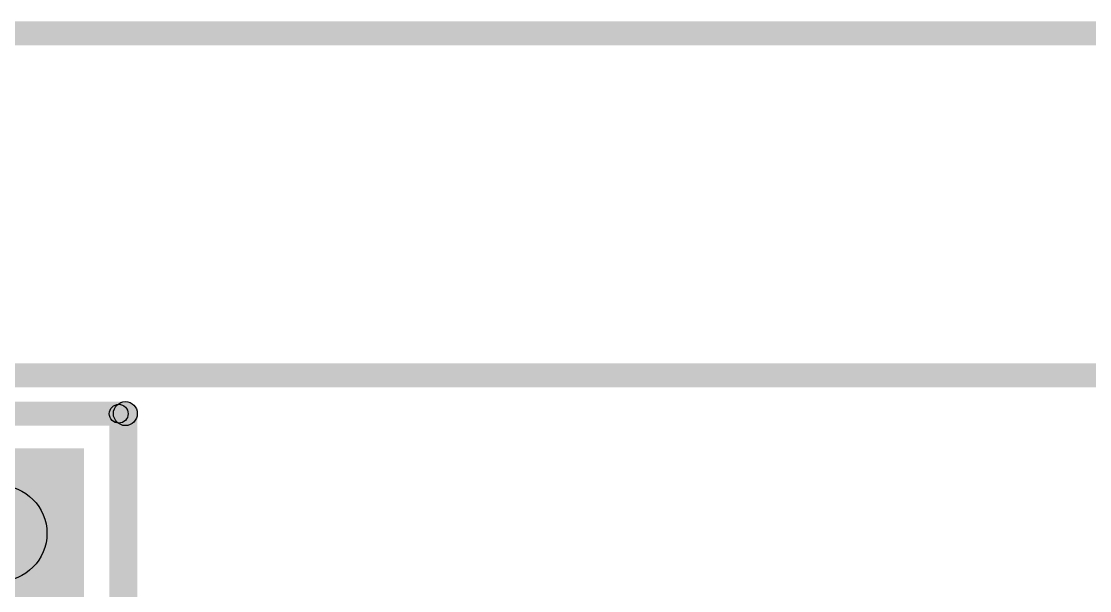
# Model space of a CAD drawing. Header units: millimetres. Extents: x -0.22 to 4.11, y -0.25 to 2.01.
# Drawn here: x 2.3625 to 2.8093, y 1.7532 to 1.9911 of the extents above; entities that cross this region are included whole.
import ezdxf

# ---------------------------------------------------------------- set-up
doc = ezdxf.new("R2010")
doc.units = ezdxf.units.MM
doc.header["$MEASUREMENT"] = 0
for name, color, linetype in [('BottomLayer', 5, 'Continuous'), ('BottomOverlay', 54, 'Continuous'), ('BottomSolder', 6, 'Continuous'), ('Mechanical1', 6, 'Continuous'), ('Mechanical2', 216, 'Continuous'), ('MultiLayer', 9, 'Continuous'), ('PadHoleLayer', 156, 'Continuous'), ('TopLayer', 1, 'Continuous'), ('TopSolder', 216, 'Continuous')]:
    doc.layers.add(name, color=color, linetype=linetype)

# ---------------------------------------------------------------- blocks, each defined once
blk = doc.blocks.new('HDR1X10_B_9')
at = {"layer": 'BottomLayer'}
blk.add_hatch(color=5, dxfattribs=at).paths.add_polyline_path([(-0.0315, 0.0315), (0.0315, 0.0315), (0.0315, -0.0315), (-0.0315, -0.0315)])
at = {"layer": 'BottomOverlay'}
for points in [[(-0.05394, 0.05), (-0.04606, 0.05), (-0.04606, -0.05), (-0.05394, -0.05)], [(0.025, -0.04606), (0.025, -0.05394), (-0.05, -0.05394), (-0.05, -0.04606)]]:
    blk.add_hatch(color=54, dxfattribs=at).paths.add_polyline_path(points)
h = blk.add_hatch(color=54, dxfattribs=at)
edge = h.paths.add_edge_path()
edge.add_arc((-0.05, -0.05), 0.00394, 0, 360)
h = blk.add_hatch(color=54, dxfattribs=at)
edge = h.paths.add_edge_path()
edge.add_arc((-0.05, -0.05), 0.00394, 0, 360)
at = {"layer": 'BottomSolder'}
blk.add_hatch(color=6, dxfattribs=at).paths.add_polyline_path([(-0.0355, 0.0355), (0.0355, 0.0355), (0.0355, -0.0355), (-0.0355, -0.0355)])
at = {"layer": 'MultiLayer'}
blk.add_hatch(color=9, dxfattribs=at).paths.add_polyline_path([(-0.0315, 0.0315), (0.0315, 0.0315), (0.0315, -0.0315), (-0.0315, -0.0315)])
at = {"layer": 'PadHoleLayer'}
h = blk.add_hatch(color=156, dxfattribs=at)
edge = h.paths.add_edge_path()
edge.add_arc((0, 0), 0.01969, 0, 360)
at = {"layer": 'TopLayer'}
blk.add_hatch(color=1, dxfattribs=at).paths.add_polyline_path([(-0.0315, 0.0315), (0.0315, 0.0315), (0.0315, -0.0315), (-0.0315, -0.0315)])
at = {"layer": 'TopSolder'}
blk.add_hatch(color=216, dxfattribs=at).paths.add_polyline_path([(-0.0355, 0.0355), (0.0355, 0.0355), (0.0355, -0.0355), (-0.0355, -0.0355)])
at = {"layer": 'BottomOverlay'}
blk.add_circle((-0.05, -0.05), 0.00394, dxfattribs=at)
blk.add_circle((-0.05, -0.05), 0.00394, dxfattribs=at)

msp = doc.modelspace()

# ---------------------------------------------------------------- hatches: boundary and pattern name
at = {"layer": 'Mechanical1'}
msp.add_hatch(color=6, dxfattribs=at).paths.add_polyline_path([(2.192, 1.98113), (2.192, 1.99113), (3.8946, 1.99113), (3.8946, 1.98113)])
at = {"layer": 'Mechanical2'}
for points in [[(-0.0904, 1.83813), (-0.0904, 1.84813), (3.8946, 1.84813), (3.8946, 1.83813)], [(1.403, 1.82217), (1.403, 1.83217), (2.406, 1.83217), (2.406, 1.82217)], [(2.411, 1.73825), (2.401, 1.73825), (2.401, 1.82717), (2.411, 1.82717)]]:
    msp.add_hatch(color=216, dxfattribs=at).paths.add_polyline_path(points)
h = msp.add_hatch(color=216, dxfattribs=at)
edge = h.paths.add_edge_path()
edge.add_arc((2.406, 1.82717), 0.005, 0, 360)
h = msp.add_hatch(color=216, dxfattribs=at)
edge = h.paths.add_edge_path()
edge.add_arc((2.406, 1.82717), 0.005, 0, 360)
at = {"layer": 'TopLayer'}
h = msp.add_hatch(color=1, dxfattribs=at)
edge = h.paths.add_edge_path()
edge.add_arc((2.35322, 1.77713), 0.02, 0, 360)
msp.add_hatch(color=1, dxfattribs=at).paths.add_polyline_path([(2.37322, 1.66659), (2.33322, 1.66659), (2.33322, 1.77713), (2.37322, 1.77713)])

# ---------------------------------------------------------------- linework, layer by layer
at = {"layer": 'Mechanical2'}
msp.add_circle((2.406, 1.82717), 0.005, dxfattribs=at)
msp.add_circle((2.406, 1.82717), 0.005, dxfattribs=at)
at = {"layer": 'TopLayer'}
msp.add_circle((2.35322, 1.77713), 0.02, dxfattribs=at)

# ---------------------------------------------------------------- block references
at = {"rotation": 180}
msp.add_blockref('HDR1X10_B_9', (2.35322, 1.77713), dxfattribs=at)

doc.saveas('drawing.dxf')
